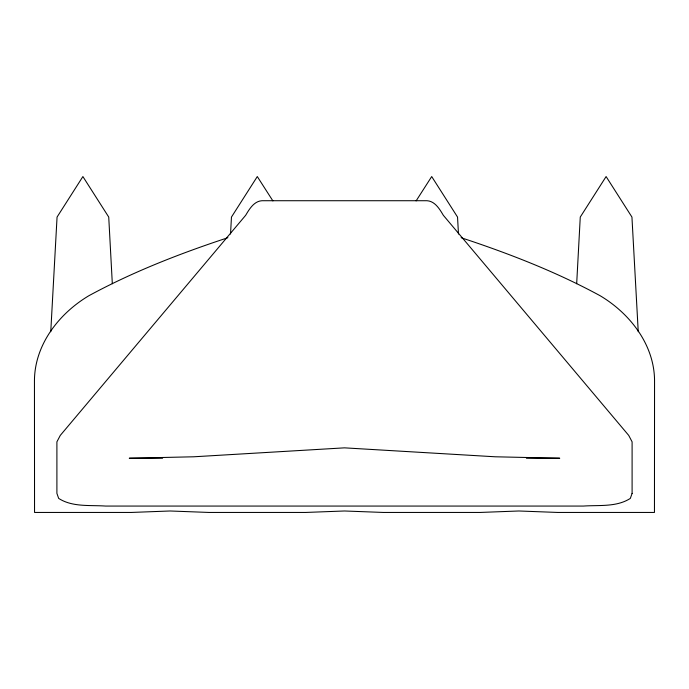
<?xml version="1.0" encoding="UTF-8"?>
<svg xmlns="http://www.w3.org/2000/svg" width="689" height="689" viewBox="0 0 689 689"><rect width="100%" height="100%" fill="white"/><g stroke="black" fill="none" stroke-linecap="round" stroke-linejoin="round"><path stroke-width="1.03" d="M576.676 283.739L580.267 217.069L606.105 176.556L631.942 217.069L638.238 331.728M230.522 234.027L231.461 217.069L257.298 176.556L272.887 200.895M50.762 331.728L57.058 217.069L82.895 176.556L108.733 217.069L112.324 283.739M416.113 200.895L431.702 176.556L457.539 217.069L458.478 234.027M227.87 237.696L215.312 241.917C171.992 256.687 129.265 273.8 88.993 295.659C59.065 313.417 34.596 344.733 34.45 380.741L34.545 512.444L131.246 512.444L170.097 510.988L208.948 512.444L305.649 512.444L344.5 510.988L383.351 512.444L480.052 512.444L518.903 510.988L557.754 512.444L654.455 512.444L654.55 380.741C654.404 344.733 629.935 313.417 600.007 295.659C559.735 273.8 517.008 256.687 473.688 241.917L461.13 237.696M162.621 458.237L129.256 458.237L193.738 456.79L344.5 447.85L495.262 456.79L559.744 458.237L526.379 458.237M632.097 493.376L630.332 498.405C616.56 507.285 599.008 504.968 583.419 506.062L105.581 506.062C89.992 504.968 72.44 507.285 58.668 498.405L56.903 493.376L56.903 441.838L60.287 435.396L245.654 215.312C249.332 209.146 253.957 201.231 261.958 200.723L427.042 200.723C435.043 201.231 439.668 209.146 443.346 215.312L628.712 435.396L632.097 441.838L632.097 493.376"/></g></svg>
